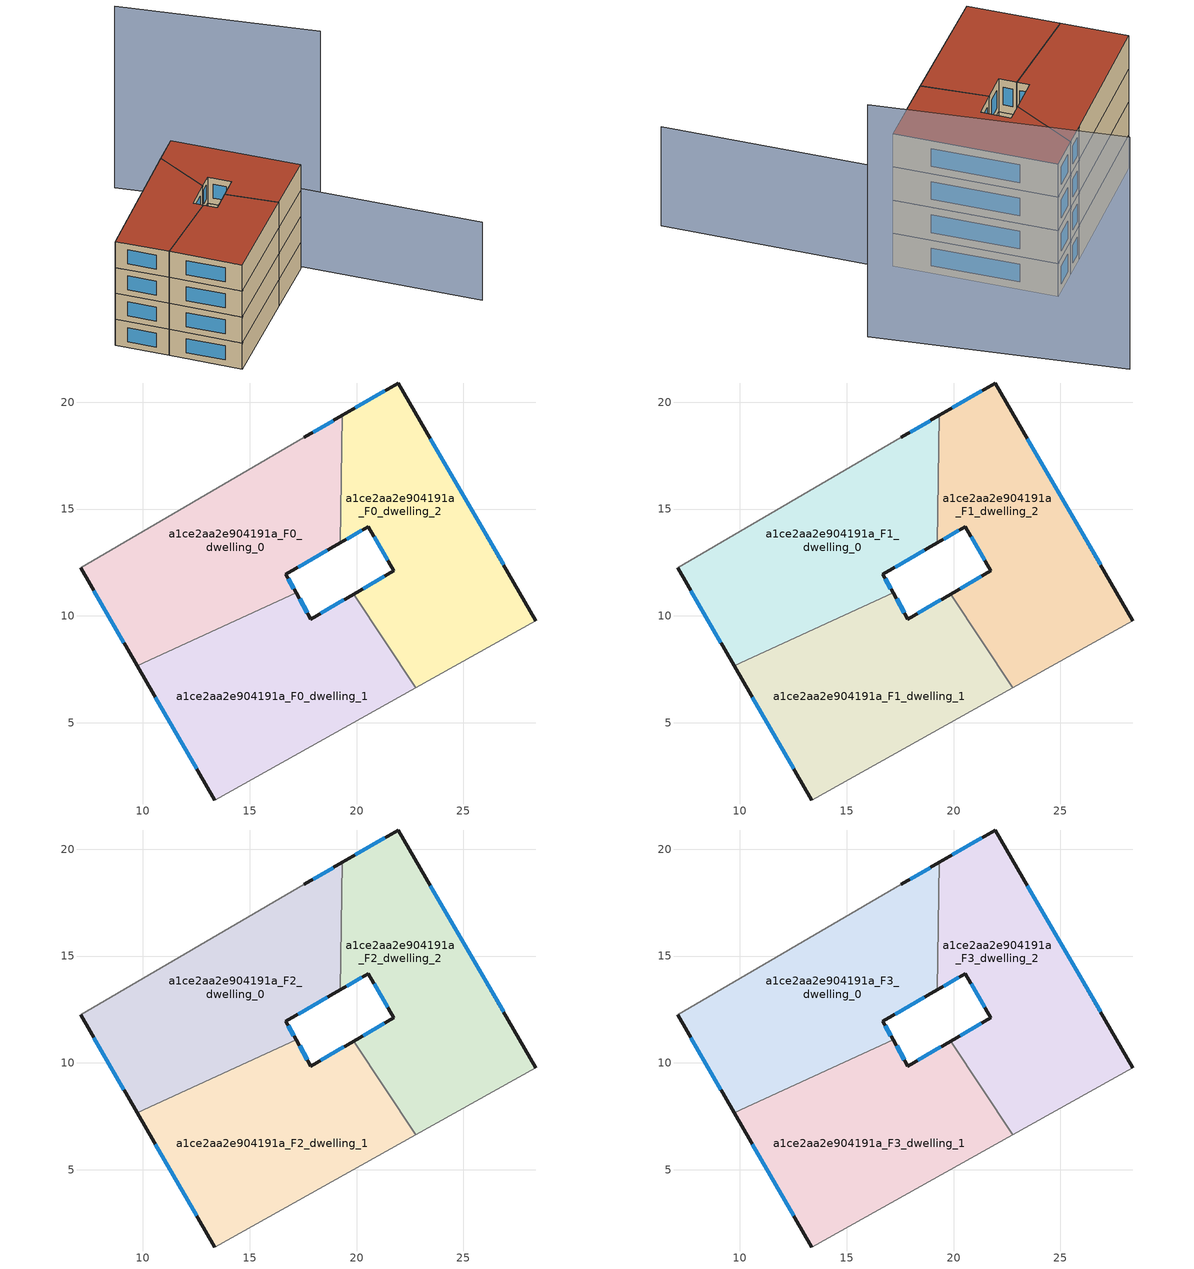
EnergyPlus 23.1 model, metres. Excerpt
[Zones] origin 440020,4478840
a1ce2aa2e904191a_F0_dwelling_0
 floor ground (EU_floor_Construction): 19.32,19.38 19.22,13.42 16.68,11.94 17.16,11.08 9.74,7.66 7.08,12.25 17.56,18.36 z0
 wall outside (EU_wall_Construction): 19.32,19.38 17.56,18.36 / 17.16,11.08 16.68,11.94 19.22,13.42 / 7.08,12.25 9.74,7.66 z0:3
 wall adiabatic (EU_wall_Construction): 17.56,18.36 7.08,12.25 z0:3
 wall to a1ce2aa2e904191a_F0_dwelling_2 (EU_wall_Construction): 19.22,13.42 19.32,19.38 z0:3
 wall to a1ce2aa2e904191a_F0_dwelling_1 (EU_wall_Construction): 9.74,7.66 17.16,11.08 z0:3
 window (EU_Window_Construction): 18.91,19.14 17.97,18.6 / 17.27,12.28 18.63,13.07 / 17.05,11.28 16.79,11.74 / 7.7,11.17 9.11,8.73 z0.7:2.3
a1ce2aa2e904191a_F0_dwelling_1
 floor ground (EU_floor_Construction): 19.86,11.02 22.77,6.63 13.37,1.38 9.74,7.66 17.16,11.08 17.86,9.85 z0
 wall outside (EU_wall_Construction): 19.86,11.02 17.86,9.85 17.16,11.08 / 9.74,7.66 13.37,1.38 z0:3
 wall adiabatic (EU_wall_Construction): 13.37,1.38 22.77,6.63 z0:3
 wall to a1ce2aa2e904191a_F0_dwelling_2 (EU_wall_Construction): 22.77,6.63 19.86,11.02 z0:3
 window (EU_Window_Construction): 17.7,10.14 17.33,10.79 / 19.4,10.75 18.33,10.13 / 10.59,6.19 12.52,2.85 z0.7:2.3
a1ce2aa2e904191a_F0_dwelling_2
 floor ground (EU_floor_Construction): 21.94,20.9 28.39,9.78 22.77,6.63 19.86,11.02 21.73,12.11 20.54,14.18 19.22,13.42 19.32,19.38 z0
 wall outside (EU_wall_Construction): 19.22,13.42 20.54,14.18 21.73,12.11 19.86,11.02 / 28.39,9.78 21.94,20.9 19.32,19.38 z0:3
 wall adiabatic (EU_wall_Construction): 22.77,6.63 28.39,9.78 z0:3
 window (EU_Window_Construction): 21.29,11.85 20.3,11.27 / 20.82,13.7 21.45,12.59 / 19.53,13.6 20.23,14 / 21.32,20.54 19.93,19.73 / 26.88,12.38 23.45,18.29 z0.7:2.3
a1ce2aa2e904191a_F1_dwelling_0
 floor to a1ce2aa2e904191a_F0_dwelling_0 (EU_floor_Construction): 19.32,19.38 19.22,13.42 16.68,11.94 17.16,11.08 9.74,7.66 7.08,12.25 17.56,18.36 z3
 wall outside (EU_wall_Construction): 19.32,19.38 17.56,18.36 / 17.16,11.08 16.68,11.94 19.22,13.42 / 7.08,12.25 9.74,7.66 z3:6
 wall adiabatic (EU_wall_Construction): 17.56,18.36 7.08,12.25 z3:6
 wall to a1ce2aa2e904191a_F1_dwelling_2 (EU_wall_Construction): 19.22,13.42 19.32,19.38 z3:6
 wall to a1ce2aa2e904191a_F1_dwelling_1 (EU_wall_Construction): 9.74,7.66 17.16,11.08 z3:6
 window (EU_Window_Construction): 18.91,19.14 17.97,18.6 / 17.27,12.28 18.63,13.07 / 17.05,11.28 16.79,11.74 / 7.7,11.17 9.11,8.73 z3.7:5.3
a1ce2aa2e904191a_F1_dwelling_1
 floor to a1ce2aa2e904191a_F0_dwelling_1 (EU_floor_Construction): 19.86,11.02 22.77,6.63 13.37,1.38 9.74,7.66 17.16,11.08 17.86,9.85 z3
 wall outside (EU_wall_Construction): 19.86,11.02 17.86,9.85 17.16,11.08 / 9.74,7.66 13.37,1.38 z3:6
 wall adiabatic (EU_wall_Construction): 13.37,1.38 22.77,6.63 z3:6
 wall to a1ce2aa2e904191a_F1_dwelling_2 (EU_wall_Construction): 22.77,6.63 19.86,11.02 z3:6
 window (EU_Window_Construction): 17.7,10.14 17.33,10.79 / 19.4,10.75 18.33,10.13 / 10.59,6.19 12.52,2.85 z3.7:5.3
a1ce2aa2e904191a_F1_dwelling_2
 floor to a1ce2aa2e904191a_F0_dwelling_2 (EU_floor_Construction): 21.94,20.9 28.39,9.78 22.77,6.63 19.86,11.02 21.73,12.11 20.54,14.18 19.22,13.42 19.32,19.38 z3
 wall outside (EU_wall_Construction): 19.22,13.42 20.54,14.18 21.73,12.11 19.86,11.02 / 28.39,9.78 21.94,20.9 19.32,19.38 z3:6
 wall adiabatic (EU_wall_Construction): 22.77,6.63 28.39,9.78 z3:6
 window (EU_Window_Construction): 21.29,11.85 20.3,11.27 / 20.82,13.7 21.45,12.59 / 19.53,13.6 20.23,14 / 21.32,20.54 19.93,19.73 / 26.88,12.38 23.45,18.29 z3.7:5.3
a1ce2aa2e904191a_F2_dwelling_0
 floor to a1ce2aa2e904191a_F1_dwelling_0 (EU_floor_Construction): 19.32,19.38 19.22,13.42 16.68,11.94 17.16,11.08 9.74,7.66 7.08,12.25 17.56,18.36 z6
 wall outside (EU_wall_Construction): 19.32,19.38 17.56,18.36 / 17.16,11.08 16.68,11.94 19.22,13.42 / 7.08,12.25 9.74,7.66 z6:9
 wall adiabatic (EU_wall_Construction): 17.56,18.36 7.08,12.25 z6:9
 wall to a1ce2aa2e904191a_F2_dwelling_2 (EU_wall_Construction): 19.22,13.42 19.32,19.38 z6:9
 wall to a1ce2aa2e904191a_F2_dwelling_1 (EU_wall_Construction): 9.74,7.66 17.16,11.08 z6:9
 window (EU_Window_Construction): 18.91,19.14 17.97,18.6 / 17.27,12.28 18.63,13.07 / 17.05,11.28 16.79,11.74 / 7.7,11.17 9.11,8.73 z6.7:8.3
a1ce2aa2e904191a_F2_dwelling_1
 floor to a1ce2aa2e904191a_F1_dwelling_1 (EU_floor_Construction): 19.86,11.02 22.77,6.63 13.37,1.38 9.74,7.66 17.16,11.08 17.86,9.85 z6
 wall outside (EU_wall_Construction): 19.86,11.02 17.86,9.85 17.16,11.08 / 9.74,7.66 13.37,1.38 z6:9
 wall adiabatic (EU_wall_Construction): 13.37,1.38 22.77,6.63 z6:9
 wall to a1ce2aa2e904191a_F2_dwelling_2 (EU_wall_Construction): 22.77,6.63 19.86,11.02 z6:9
 window (EU_Window_Construction): 17.7,10.14 17.33,10.79 / 19.4,10.75 18.33,10.13 / 10.59,6.19 12.52,2.85 z6.7:8.3
a1ce2aa2e904191a_F2_dwelling_2
 floor to a1ce2aa2e904191a_F1_dwelling_2 (EU_floor_Construction): 21.94,20.9 28.39,9.78 22.77,6.63 19.86,11.02 21.73,12.11 20.54,14.18 19.22,13.42 19.32,19.38 z6
 wall outside (EU_wall_Construction): 19.22,13.42 20.54,14.18 21.73,12.11 19.86,11.02 / 28.39,9.78 21.94,20.9 19.32,19.38 z6:9
 wall adiabatic (EU_wall_Construction): 22.77,6.63 28.39,9.78 z6:9
 window (EU_Window_Construction): 21.29,11.85 20.3,11.27 / 20.82,13.7 21.45,12.59 / 19.53,13.6 20.23,14 / 21.32,20.54 19.93,19.73 / 26.88,12.38 23.45,18.29 z6.7:8.3
a1ce2aa2e904191a_F3_dwelling_0
 floor to a1ce2aa2e904191a_F2_dwelling_0 (EU_floor_Construction): 19.32,19.38 19.22,13.42 16.68,11.94 17.16,11.08 9.74,7.66 7.08,12.25 17.56,18.36 z9
 wall outside (EU_wall_Construction): 19.32,19.38 17.56,18.36 / 17.16,11.08 16.68,11.94 19.22,13.42 / 7.08,12.25 9.74,7.66 z9:12
 wall adiabatic (EU_wall_Construction): 17.56,18.36 7.08,12.25 z9:12
 wall to a1ce2aa2e904191a_F3_dwelling_2 (EU_wall_Construction): 19.22,13.42 19.32,19.38 z9:12
 wall to a1ce2aa2e904191a_F3_dwelling_1 (EU_wall_Construction): 9.74,7.66 17.16,11.08 z9:12
 window (EU_Window_Construction): 18.91,19.14 17.97,18.6 / 17.27,12.28 18.63,13.07 / 17.05,11.28 16.79,11.74 / 7.7,11.17 9.11,8.73 z9.7:11.3
 roof outside (EU_roof_Construction): 17.16,11.08 16.68,11.94 19.22,13.42 19.32,19.38 17.56,18.36 7.08,12.25 9.74,7.66 z12
a1ce2aa2e904191a_F3_dwelling_1
 floor to a1ce2aa2e904191a_F2_dwelling_1 (EU_floor_Construction): 19.86,11.02 22.77,6.63 13.37,1.38 9.74,7.66 17.16,11.08 17.86,9.85 z9
 wall outside (EU_wall_Construction): 19.86,11.02 17.86,9.85 17.16,11.08 / 9.74,7.66 13.37,1.38 z9:12
 wall adiabatic (EU_wall_Construction): 13.37,1.38 22.77,6.63 z9:12
 wall to a1ce2aa2e904191a_F3_dwelling_2 (EU_wall_Construction): 22.77,6.63 19.86,11.02 z9:12
 window (EU_Window_Construction): 17.7,10.14 17.33,10.79 / 19.4,10.75 18.33,10.13 / 10.59,6.19 12.52,2.85 z9.7:11.3
 roof outside (EU_roof_Construction): 22.77,6.63 19.86,11.02 17.86,9.85 17.16,11.08 9.74,7.66 13.37,1.38 z12
a1ce2aa2e904191a_F3_dwelling_2
 floor to a1ce2aa2e904191a_F2_dwelling_2 (EU_floor_Construction): 21.94,20.9 28.39,9.78 22.77,6.63 19.86,11.02 21.73,12.11 20.54,14.18 19.22,13.42 19.32,19.38 z9
 wall outside (EU_wall_Construction): 19.22,13.42 20.54,14.18 21.73,12.11 19.86,11.02 / 28.39,9.78 21.94,20.9 19.32,19.38 z9:12
 wall adiabatic (EU_wall_Construction): 22.77,6.63 28.39,9.78 z9:12
 window (EU_Window_Construction): 21.29,11.85 20.3,11.27 / 20.82,13.7 21.45,12.59 / 19.53,13.6 20.23,14 / 21.32,20.54 19.93,19.73 / 26.88,12.38 23.45,18.29 z9.7:11.3
 roof outside (EU_roof_Construction): 28.39,9.78 21.94,20.9 19.32,19.38 19.22,13.42 20.54,14.18 21.73,12.11 19.86,11.02 22.77,6.63 z12
shading: 13.37,1.39 28.55,10.16 / 28.55,10.16 37.6,-5.5 / 17.61,18.33 7.08,12.25 z0:9; 35.79,15.18 24.22,31.26 z0:21
[Building]
EU S2 Campaign: North Axis=0; Terrain=City; Solar Distribution=FullExterior
[Site:Location]
Madrid: Latitude=40.5; Longitude=-3.5; Time Zone=1; Elevation=609
[SizingPeriod:WeatherFileDays]
AnnualSizingPeriod: Begin Month=1; Begin Day of Month=1; End Month=12; End Day of Month=31; Day of Week for Start Day=Monday; Use Weather File Daylight Saving Period=No; Use Weather File Rain and Snow Indicators=No
[MATERIAL]
EU_InternalMass_Material: Roughness=MediumRough; Thickness=0.1; Conductivity=1; Density=1800; Specific Heat=900; Thermal Absorptance=0.9; Solar Absorptance=0.7; Visible Absorptance=0.7
[MATERIAL:NOMASS] Roughness=MediumRough; Thermal Absorptance=0.9; Solar Absorptance=0.7; Visible Absorptance=0.7
Name | Thermal Resistance
EU_wall_NoMass | 0.419739
EU_roof_NoMass | 0.352165
EU_floor_NoMass | 0.608284
[WINDOWMATERIAL:SIMPLEGLAZINGSYSTEM]
EU_Window_SimpleGlazing: UFactor=4.8352; Solar Heat Gain Coefficient=0.85; Visible Transmittance=0.85
[CONSTRUCTION]
EU_wall_Construction: EU_wall_NoMass
EU_roof_Construction: EU_roof_NoMass
EU_floor_Construction: EU_floor_NoMass
EU_InternalMass_Construction: EU_InternalMass_Material
EU_Window_Construction: EU_Window_SimpleGlazing
[ZONE] Type=1; Multiplier=1; Ceiling Height=autocalculate; Floor Area=autocalculate; Part of Total Floor Area=Yes
Name | Volume
a1ce2aa2e904191a_F0_dwelling_0; a1ce2aa2e904191a_F1_dwelling_0; a1ce2aa2e904191a_F2_dwelling_0; a1ce2aa2e904191a_F3_dwelling_0 | 207.877
a1ce2aa2e904191a_F0_dwelling_1 | 207.878
a1ce2aa2e904191a_F1_dwelling_1; a1ce2aa2e904191a_F2_dwelling_1; a1ce2aa2e904191a_F3_dwelling_1 | 207.879
a1ce2aa2e904191a_F0_dwelling_2; a1ce2aa2e904191a_F1_dwelling_2; a1ce2aa2e904191a_F2_dwelling_2; a1ce2aa2e904191a_F3_dwelling_2 | 207.873
[INTERNALMASS] Construction=EU_InternalMass_Construction
Name | Zone or ZoneList | Surface Area
a1ce2aa2e904191a_F0_dwelling_0_EU_InternalMass | a1ce2aa2e904191a_F0_dwelling_0 | 69.2923
a1ce2aa2e904191a_F0_dwelling_1_EU_InternalMass | a1ce2aa2e904191a_F0_dwelling_1 | 69.2929
a1ce2aa2e904191a_F0_dwelling_2_EU_InternalMass | a1ce2aa2e904191a_F0_dwelling_2 | 69.2911
a1ce2aa2e904191a_F1_dwelling_0_EU_InternalMass | a1ce2aa2e904191a_F1_dwelling_0 | 69.2923
a1ce2aa2e904191a_F1_dwelling_1_EU_InternalMass | a1ce2aa2e904191a_F1_dwelling_1 | 69.2929
a1ce2aa2e904191a_F1_dwelling_2_EU_InternalMass | a1ce2aa2e904191a_F1_dwelling_2 | 69.2911
a1ce2aa2e904191a_F2_dwelling_0_EU_InternalMass | a1ce2aa2e904191a_F2_dwelling_0 | 69.2923
a1ce2aa2e904191a_F2_dwelling_1_EU_InternalMass | a1ce2aa2e904191a_F2_dwelling_1 | 69.2929
a1ce2aa2e904191a_F2_dwelling_2_EU_InternalMass | a1ce2aa2e904191a_F2_dwelling_2 | 69.2911
a1ce2aa2e904191a_F3_dwelling_0_EU_InternalMass | a1ce2aa2e904191a_F3_dwelling_0 | 69.2923
a1ce2aa2e904191a_F3_dwelling_1_EU_InternalMass | a1ce2aa2e904191a_F3_dwelling_1 | 69.2929
a1ce2aa2e904191a_F3_dwelling_2_EU_InternalMass | a1ce2aa2e904191a_F3_dwelling_2 | 69.2911
[OTHEREQUIPMENT] Fuel Type=Electricity; Design Level Calculation Method=Watts/Area; Power per Zone Floor Area=1; Fraction Latent=0; Fraction Radiant=0; Fraction Lost=0; Carbon Dioxide Generation Rate=0; EndUse Subcategory=EU_Step8_InternalGains
Name | Zone or ZoneList or Space or SpaceList | Schedule
EU_Step8_InternalGain_a1ce2aa2e904191a_F0_dwelling_0_f000 | a1ce2aa2e904191a_F0_dwelling_0 | EU_Step8_GainSchedule_a1ce2aa2e904191a_F0_dwelling_0_f000
EU_Step8_InternalGain_a1ce2aa2e904191a_F0_dwelling_1_f000 | a1ce2aa2e904191a_F0_dwelling_1 | EU_Step8_GainSchedule_a1ce2aa2e904191a_F0_dwelling_1_f000
EU_Step8_InternalGain_a1ce2aa2e904191a_F0_dwelling_2_f000 | a1ce2aa2e904191a_F0_dwelling_2 | EU_Step8_GainSchedule_a1ce2aa2e904191a_F0_dwelling_2_f000
EU_Step8_InternalGain_a1ce2aa2e904191a_F1_dwelling_0_f000 | a1ce2aa2e904191a_F1_dwelling_0 | EU_Step8_GainSchedule_a1ce2aa2e904191a_F1_dwelling_0_f000
EU_Step8_InternalGain_a1ce2aa2e904191a_F1_dwelling_1_f000 | a1ce2aa2e904191a_F1_dwelling_1 | EU_Step8_GainSchedule_a1ce2aa2e904191a_F1_dwelling_1_f000
EU_Step8_InternalGain_a1ce2aa2e904191a_F1_dwelling_2_f000 | a1ce2aa2e904191a_F1_dwelling_2 | EU_Step8_GainSchedule_a1ce2aa2e904191a_F1_dwelling_2_f000
EU_Step8_InternalGain_a1ce2aa2e904191a_F2_dwelling_0_f000 | a1ce2aa2e904191a_F2_dwelling_0 | EU_Step8_GainSchedule_a1ce2aa2e904191a_F2_dwelling_0_f000
EU_Step8_InternalGain_a1ce2aa2e904191a_F2_dwelling_1_f000 | a1ce2aa2e904191a_F2_dwelling_1 | EU_Step8_GainSchedule_a1ce2aa2e904191a_F2_dwelling_1_f000
EU_Step8_InternalGain_a1ce2aa2e904191a_F2_dwelling_2_f000 | a1ce2aa2e904191a_F2_dwelling_2 | EU_Step8_GainSchedule_a1ce2aa2e904191a_F2_dwelling_2_f000
EU_Step8_InternalGain_a1ce2aa2e904191a_F3_dwelling_0_f000 | a1ce2aa2e904191a_F3_dwelling_0 | EU_Step8_GainSchedule_a1ce2aa2e904191a_F3_dwelling_0_f000
EU_Step8_InternalGain_a1ce2aa2e904191a_F3_dwelling_1_f000 | a1ce2aa2e904191a_F3_dwelling_1 | EU_Step8_GainSchedule_a1ce2aa2e904191a_F3_dwelling_1_f000
EU_Step8_InternalGain_a1ce2aa2e904191a_F3_dwelling_2_f000 | a1ce2aa2e904191a_F3_dwelling_2 | EU_Step8_GainSchedule_a1ce2aa2e904191a_F3_dwelling_2_f000
[ZONEVENTILATION:DESIGNFLOWRATE] Schedule=EU_AlwaysOn; Design Flow Rate Calculation Method=AirChanges/Hour; Air Changes per Hour=0.703302; Ventilation Type=Natural; Fan Pressure Rise=0; Fan Total Efficiency=1; Constant Term Coefficient=1; Temperature Term Coefficient=0; Velocity Term Coefficient=0; Velocity Squared Term Coefficient=0; Minimum Indoor Temperature=-100; Maximum Indoor Temperature=100; Delta Temperature=-100; Minimum Outdoor Temperature=-100; Maximum Outdoor Temperature=100; Maximum Wind Speed=40
Name | Zone or ZoneList or Space or SpaceList
EU_ConstantAir_a1ce2aa2e904191a_F0_dwelling_0 | a1ce2aa2e904191a_F0_dwelling_0
EU_ConstantAir_a1ce2aa2e904191a_F0_dwelling_1 | a1ce2aa2e904191a_F0_dwelling_1
EU_ConstantAir_a1ce2aa2e904191a_F0_dwelling_2 | a1ce2aa2e904191a_F0_dwelling_2
EU_ConstantAir_a1ce2aa2e904191a_F1_dwelling_0 | a1ce2aa2e904191a_F1_dwelling_0
EU_ConstantAir_a1ce2aa2e904191a_F1_dwelling_1 | a1ce2aa2e904191a_F1_dwelling_1
EU_ConstantAir_a1ce2aa2e904191a_F1_dwelling_2 | a1ce2aa2e904191a_F1_dwelling_2
EU_ConstantAir_a1ce2aa2e904191a_F2_dwelling_0 | a1ce2aa2e904191a_F2_dwelling_0
EU_ConstantAir_a1ce2aa2e904191a_F2_dwelling_1 | a1ce2aa2e904191a_F2_dwelling_1
EU_ConstantAir_a1ce2aa2e904191a_F2_dwelling_2 | a1ce2aa2e904191a_F2_dwelling_2
EU_ConstantAir_a1ce2aa2e904191a_F3_dwelling_0 | a1ce2aa2e904191a_F3_dwelling_0
EU_ConstantAir_a1ce2aa2e904191a_F3_dwelling_1 | a1ce2aa2e904191a_F3_dwelling_1
EU_ConstantAir_a1ce2aa2e904191a_F3_dwelling_2 | a1ce2aa2e904191a_F3_dwelling_2
[HVACTEMPLATE:THERMOSTAT] Constant Heating Setpoint=20; Constant Cooling Setpoint=50
EU_HeatOnly_a1ce2aa2e904191a_F0_dwelling_0; EU_HeatOnly_a1ce2aa2e904191a_F0_dwelling_1; EU_HeatOnly_a1ce2aa2e904191a_F0_dwelling_2; EU_HeatOnly_a1ce2aa2e904191a_F1_dwelling_0; EU_HeatOnly_a1ce2aa2e904191a_F1_dwelling_1; EU_HeatOnly_a1ce2aa2e904191a_F1_dwelling_2; EU_HeatOnly_a1ce2aa2e904191a_F2_dwelling_0; EU_HeatOnly_a1ce2aa2e904191a_F2_dwelling_1; EU_HeatOnly_a1ce2aa2e904191a_F2_dwelling_2; EU_HeatOnly_a1ce2aa2e904191a_F3_dwelling_0; EU_HeatOnly_a1ce2aa2e904191a_F3_dwelling_1; EU_HeatOnly_a1ce2aa2e904191a_F3_dwelling_2
[HVACTEMPLATE:ZONE:IDEALLOADSAIRSYSTEM] System Availability Schedule=EU_AlwaysOn; Maximum Heating Supply Air Temperature=50; Minimum Cooling Supply Air Temperature=13; Maximum Heating Supply Air Humidity Ratio=0.0156; Minimum Cooling Supply Air Humidity Ratio=0.0077; Heating Limit=NoLimit; Cooling Limit=NoLimit; Heating Availability Schedule=EU_AlwaysOn; Cooling Availability Schedule=EU_CoolingOff; Dehumidification Control Type=ConstantSensibleHeatRatio; Cooling Sensible Heat Ratio=0.7; Dehumidification Setpoint=60; Humidification Control Type=None; Humidification Setpoint=30; Outdoor Air Method=None; Outdoor Air Flow Rate per Person=0.00944; Outdoor Air Flow Rate per Zone Floor Area=0; Outdoor Air Flow Rate per Zone=0; Demand Controlled Ventilation Type=None; Outdoor Air Economizer Type=NoEconomizer; Heat Recovery Type=None; Sensible Heat Recovery Effectiveness=0.7; Latent Heat Recovery Effectiveness=0.65
Name | Template Thermostat
a1ce2aa2e904191a_F0_dwelling_0 | EU_HeatOnly_a1ce2aa2e904191a_F0_dwelling_0
a1ce2aa2e904191a_F0_dwelling_1 | EU_HeatOnly_a1ce2aa2e904191a_F0_dwelling_1
a1ce2aa2e904191a_F0_dwelling_2 | EU_HeatOnly_a1ce2aa2e904191a_F0_dwelling_2
a1ce2aa2e904191a_F1_dwelling_0 | EU_HeatOnly_a1ce2aa2e904191a_F1_dwelling_0
a1ce2aa2e904191a_F1_dwelling_1 | EU_HeatOnly_a1ce2aa2e904191a_F1_dwelling_1
a1ce2aa2e904191a_F1_dwelling_2 | EU_HeatOnly_a1ce2aa2e904191a_F1_dwelling_2
a1ce2aa2e904191a_F2_dwelling_0 | EU_HeatOnly_a1ce2aa2e904191a_F2_dwelling_0
a1ce2aa2e904191a_F2_dwelling_1 | EU_HeatOnly_a1ce2aa2e904191a_F2_dwelling_1
a1ce2aa2e904191a_F2_dwelling_2 | EU_HeatOnly_a1ce2aa2e904191a_F2_dwelling_2
a1ce2aa2e904191a_F3_dwelling_0 | EU_HeatOnly_a1ce2aa2e904191a_F3_dwelling_0
a1ce2aa2e904191a_F3_dwelling_1 | EU_HeatOnly_a1ce2aa2e904191a_F3_dwelling_1
a1ce2aa2e904191a_F3_dwelling_2 | EU_HeatOnly_a1ce2aa2e904191a_F3_dwelling_2
[SIZING:ZONE] Zone Cooling Design Supply Air Temperature Input Method=SupplyAirTemperature; Zone Cooling Design Supply Air Temperature=13; Zone Heating Design Supply Air Temperature Input Method=SupplyAirTemperature; Zone Heating Design Supply Air Temperature=50; Zone Cooling Design Supply Air Humidity Ratio=0.008; Zone Heating Design Supply Air Humidity Ratio=0.008; Cooling Design Air Flow Method=DesignDay; Cooling Design Air Flow Rate=0; Cooling Minimum Air Flow per Zone Floor Area=0.000762; Cooling Minimum Air Flow=0; Cooling Minimum Air Flow Fraction=0.2; Heating Design Air Flow Method=DesignDay; Heating Design Air Flow Rate=0; Heating Maximum Air Flow per Zone Floor Area=0.002032; Heating Maximum Air Flow=0.141576; Heating Maximum Air Flow Fraction=0.3; Account for Dedicated Outdoor Air System=No; Dedicated Outdoor Air System Control Strategy=NeutralSupplyAir; Dedicated Outdoor Air Low Setpoint Temperature for Design=autosize; Dedicated Outdoor Air High Setpoint Temperature for Design=autosize; Zone Load Sizing Method=Sensible Load Only No Latent Load; Zone Latent Cooling Design Supply Air Humidity Ratio Input Method=HumidityRatioDifference; Zone Cooling Design Supply Air Humidity Ratio Difference=0.005; Zone Latent Heating Design Supply Air Humidity Ratio Input Method=HumidityRatioDifference; Zone Humidification Design Supply Air Humidity Ratio Difference=0.005
a1ce2aa2e904191a_F0_dwelling_0; a1ce2aa2e904191a_F0_dwelling_1; a1ce2aa2e904191a_F0_dwelling_2; a1ce2aa2e904191a_F1_dwelling_0; a1ce2aa2e904191a_F1_dwelling_1; a1ce2aa2e904191a_F1_dwelling_2; a1ce2aa2e904191a_F2_dwelling_0; a1ce2aa2e904191a_F2_dwelling_1; a1ce2aa2e904191a_F2_dwelling_2; a1ce2aa2e904191a_F3_dwelling_0; a1ce2aa2e904191a_F3_dwelling_1; a1ce2aa2e904191a_F3_dwelling_2
[SCHEDULE:CONSTANT]
Name | Hourly Value
EU_AlwaysOn | 1
EU_CoolingOff | 0
[SCHEDULE:FILE] Column Number=1; Rows to Skip at Top=0; Number of Hours of Data=8760; Column Separator=Comma; Interpolate to Timestep=No; Minutes per Item=60; Adjust Schedule for Daylight Savings=Yes
Name | File
EU_Step8_GainSchedule_a1ce2aa2e904191a_F0_dwelling_0_f000 | ../../schedules/a1ce2aa2e904191a/a1ce2aa2e904191a_F0_dwelling_0_f000_gain.csv
EU_Step8_GainSchedule_a1ce2aa2e904191a_F0_dwelling_1_f000 | ../../schedules/a1ce2aa2e904191a/a1ce2aa2e904191a_F0_dwelling_1_f000_gain.csv
EU_Step8_GainSchedule_a1ce2aa2e904191a_F0_dwelling_2_f000 | ../../schedules/a1ce2aa2e904191a/a1ce2aa2e904191a_F0_dwelling_2_f000_gain.csv
EU_Step8_GainSchedule_a1ce2aa2e904191a_F1_dwelling_0_f000 | ../../schedules/a1ce2aa2e904191a/a1ce2aa2e904191a_F1_dwelling_0_f000_gain.csv
EU_Step8_GainSchedule_a1ce2aa2e904191a_F1_dwelling_1_f000 | ../../schedules/a1ce2aa2e904191a/a1ce2aa2e904191a_F1_dwelling_1_f000_gain.csv
EU_Step8_GainSchedule_a1ce2aa2e904191a_F1_dwelling_2_f000 | ../../schedules/a1ce2aa2e904191a/a1ce2aa2e904191a_F1_dwelling_2_f000_gain.csv
EU_Step8_GainSchedule_a1ce2aa2e904191a_F2_dwelling_0_f000 | ../../schedules/a1ce2aa2e904191a/a1ce2aa2e904191a_F2_dwelling_0_f000_gain.csv
EU_Step8_GainSchedule_a1ce2aa2e904191a_F2_dwelling_1_f000 | ../../schedules/a1ce2aa2e904191a/a1ce2aa2e904191a_F2_dwelling_1_f000_gain.csv
EU_Step8_GainSchedule_a1ce2aa2e904191a_F2_dwelling_2_f000 | ../../schedules/a1ce2aa2e904191a/a1ce2aa2e904191a_F2_dwelling_2_f000_gain.csv
EU_Step8_GainSchedule_a1ce2aa2e904191a_F3_dwelling_0_f000 | ../../schedules/a1ce2aa2e904191a/a1ce2aa2e904191a_F3_dwelling_0_f000_gain.csv
EU_Step8_GainSchedule_a1ce2aa2e904191a_F3_dwelling_1_f000 | ../../schedules/a1ce2aa2e904191a/a1ce2aa2e904191a_F3_dwelling_1_f000_gain.csv
EU_Step8_GainSchedule_a1ce2aa2e904191a_F3_dwelling_2_f000 | ../../schedules/a1ce2aa2e904191a/a1ce2aa2e904191a_F3_dwelling_2_f000_gain.csv
